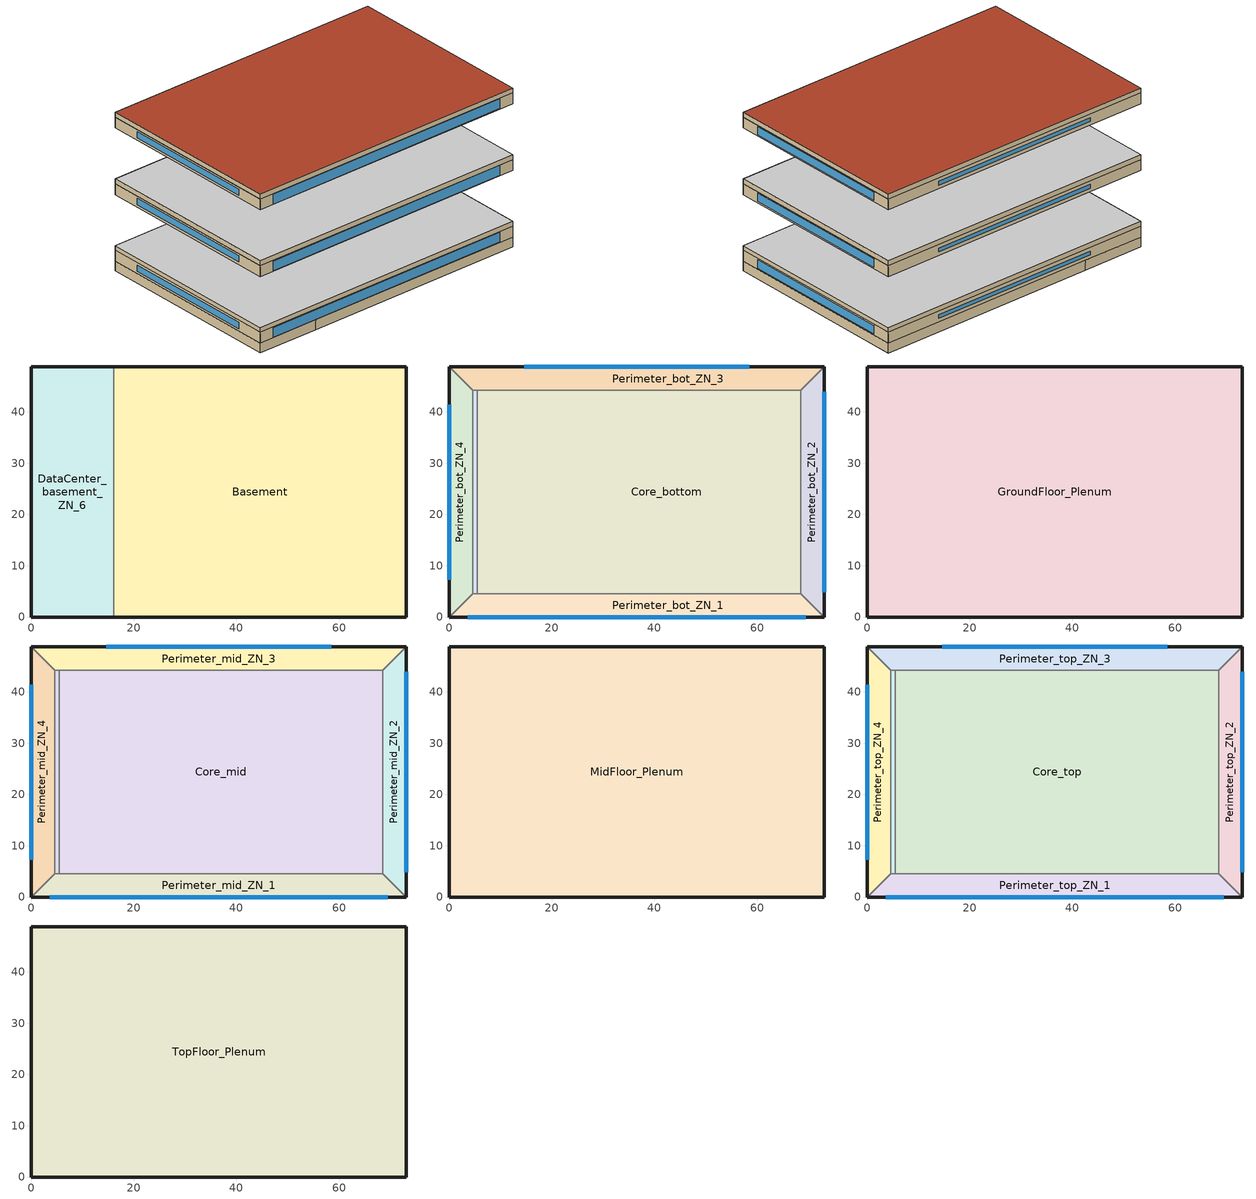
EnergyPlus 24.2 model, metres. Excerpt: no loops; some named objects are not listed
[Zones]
Basement
 floor adiabatic (ext_slab_8in_with_carpet): 73.11,48.74 73.11,0 16.08,0 16.08,48.74 z-2.44
 wall ground (Basement_Wall_East_Cfactor): 73.11,0 73.11,48.74 z-2.44:0
 wall ground (Basement_Wall_South_Cfactor): 16.08,0 73.11,0 z-2.44:0
 wall ground (Basement_Wall_North_Cfactor): 73.11,48.74 16.08,48.74 z-2.44:0
 wall to DataCenter_basement_ZN_6 (int_wall): 16.08,48.74 16.08,0 z-2.44:0
DataCenter_basement_ZN_6
 floor adiabatic (ext_slab_8in_with_carpet): 16.08,48.74 16.08,0 0,0 0,48.74 z-2.44
 wall ground (DataCenter_basement_ZN_6_Wall_North_Cfactor): 16.08,48.74 0,48.74 z-2.44:0
 wall ground (DataCenter_basement_ZN_6_Wall_South_Cfactor): 0,0 16.08,0 z-2.44:0
 wall ground (DataCenter_basement_ZN_6_Wall_West_Cfactor): 0,48.74 0,0 z-2.44:0
Core_bottom
 floor to DataCenter_basement_ZN_6 (int_slab_floor): 16.08,44.16 16.08,4.57 5.49,4.57 5.49,44.16 z0
 floor to Basement (int_slab_floor): 68.53,44.16 68.53,4.57 16.08,4.57 16.08,44.16 z0
 wall to Perimeter_bot_ZN_1 (int_wall): 5.49,4.57 68.53,4.57 z0:2.74
 wall to DataCenter_bot_ZN_6 (int_wall): 5.49,44.16 5.49,4.57 z0:2.74
 wall to Perimeter_bot_ZN_3 (int_wall): 68.53,44.16 5.49,44.16 z0:2.74
 wall to Perimeter_bot_ZN_2 (int_wall): 68.53,4.57 68.53,44.16 z0:2.74
 ceiling to GroundFloor_Plenum (DropCeiling): 5.49,44.16 5.49,4.57 68.53,4.57 68.53,44.16 z2.74
Perimeter_bot_ZN_3
 floor to Basement (int_slab_floor): 73.11,48.74 68.53,44.16 16.08,44.16 16.08,48.74 z0
 floor to DataCenter_basement_ZN_6 (int_slab_floor): 16.08,48.74 16.08,44.16 4.57,44.16 0,48.74 z0
 wall outside (nonres_ext_wall_grd): 73.11,48.74 0,48.74 z0:2.74
 wall to Perimeter_bot_ZN_4 (int_wall): 0,48.74 4.57,44.16 z0:2.74
 wall to Perimeter_bot_ZN_2 (int_wall): 68.53,44.16 73.11,48.74 z0:2.74
 wall to DataCenter_bot_ZN_6 (int_wall): 4.57,44.16 5.49,44.16 z0:2.74
 window (Test Construction): 58.49,48.74 14.62,48.74 z0.91:1.83
 ceiling to GroundFloor_Plenum (DropCeiling): 0,48.74 4.57,44.16 68.53,44.16 73.11,48.74 z2.74
Perimeter_bot_ZN_2
 floor to Basement (int_slab_floor): 73.11,48.74 73.11,0 68.53,4.57 68.53,44.16 z0
 wall outside (nonres_ext_wall_grd): 73.11,0 73.11,48.74 z0:2.74
 wall to Perimeter_bot_ZN_1 (int_wall): 68.53,4.57 73.11,0 z0:2.74
 window (Test Construction): 73.11,4.87 73.11,43.86 z0.34:2.4
 ceiling to GroundFloor_Plenum (DropCeiling): 68.53,44.16 68.53,4.57 73.11,0 73.11,48.74 z2.74
Perimeter_bot_ZN_1
 floor to DataCenter_basement_ZN_6 (int_slab_floor): 16.08,4.57 16.08,0 0,0 4.57,4.57 z0
 floor to Basement (int_slab_floor): 68.53,4.57 73.11,0 16.08,0 16.08,4.57 z0
 wall outside (nonres_ext_wall_grd): 0,0 73.11,0 z0:2.74
 wall to DataCenter_bot_ZN_6 (int_wall): 5.49,4.57 4.57,4.57 z0:2.74
 wall to Perimeter_bot_ZN_4 (int_wall): 4.57,4.57 0,0 z0:2.74
 window (Test Construction): 3.66,0 69.45,0 z0.15:2.59
 ceiling to GroundFloor_Plenum (DropCeiling): 4.57,4.57 0,0 73.11,0 68.53,4.57 z2.74
Perimeter_bot_ZN_4
 floor to DataCenter_basement_ZN_6 (int_slab_floor): 4.57,44.16 4.57,4.57 0,0 0,48.74 z0
 wall outside (nonres_ext_wall_grd): 0,48.74 0,0 z0:2.74
 wall to DataCenter_bot_ZN_6 (int_wall): 4.57,4.57 4.57,44.16 z0:2.74
 window (Test Construction): 0,41.43 0,7.31 z0.59:2.16
 ceiling to GroundFloor_Plenum (DropCeiling): 0,48.74 0,0 4.57,4.57 4.57,44.16 z2.74
DataCenter_bot_ZN_6
 floor to DataCenter_basement_ZN_6 (int_slab_floor): 5.49,44.16 5.49,4.57 4.57,4.57 4.57,44.16 z0
 ceiling to GroundFloor_Plenum (DropCeiling): 4.57,44.16 4.57,4.57 5.49,4.57 5.49,44.16 z2.74
GroundFloor_Plenum
 wall outside (nonres_ext_wall_grd): 73.11,48.74 0,48.74 0,0 73.11,0 73.11,48.74 z2.74:3.96
 ceiling adiabatic (int_slab_ceiling): 0,48.74 0,0 73.11,0 73.11,48.74 z3.96
Core_mid
 floor adiabatic (int_slab_floor): 68.53,44.16 68.53,4.57 5.49,4.57 5.49,44.16 z16.77
 wall to Perimeter_mid_ZN_1 (int_wall): 5.49,4.57 68.53,4.57 z16.77:19.51
 wall to DataCenter_mid_ZN_6 (int_wall): 5.49,44.16 5.49,4.57 z16.77:19.51
 wall to Perimeter_mid_ZN_3 (int_wall): 68.53,44.16 5.49,44.16 z16.77:19.51
 wall to Perimeter_mid_ZN_2 (int_wall): 68.53,4.57 68.53,44.16 z16.77:19.51
 ceiling to MidFloor_Plenum (DropCeiling): 5.49,44.16 5.49,4.57 68.53,4.57 68.53,44.16 z19.51
Perimeter_mid_ZN_3
 floor adiabatic (int_slab_floor): 73.11,48.74 68.53,44.16 4.57,44.16 0,48.74 z16.77
 wall outside (nonres_ext_wall_mid): 73.11,48.74 0,48.74 z16.77:19.51
 wall to Perimeter_mid_ZN_4 (int_wall): 0,48.74 4.57,44.16 z16.77:19.51
 wall to Perimeter_mid_ZN_2 (int_wall): 68.53,44.16 73.11,48.74 z16.77:19.51
 wall to DataCenter_mid_ZN_6 (int_wall): 4.57,44.16 5.49,44.16 z16.77:19.51
 window (Test Construction): 58.49,48.74 14.62,48.74 z17.68:18.6
 ceiling to MidFloor_Plenum (DropCeiling): 0,48.74 4.57,44.16 68.53,44.16 73.11,48.74 z19.51
Perimeter_mid_ZN_2
 floor adiabatic (int_slab_floor): 73.11,48.74 73.11,0 68.53,4.57 68.53,44.16 z16.77
 wall outside (nonres_ext_wall_mid): 73.11,0 73.11,48.74 z16.77:19.51
 wall to Perimeter_mid_ZN_1 (int_wall): 68.53,4.57 73.11,0 z16.77:19.51
 window (Test Construction): 73.11,4.87 73.11,43.86 z17.11:19.17
 ceiling to MidFloor_Plenum (DropCeiling): 68.53,44.16 68.53,4.57 73.11,0 73.11,48.74 z19.51
Perimeter_mid_ZN_1
 floor adiabatic (int_slab_floor): 68.53,4.57 73.11,0 0,0 4.57,4.57 z16.77
 wall outside (nonres_ext_wall_mid): 0,0 73.11,0 z16.77:19.51
 wall to DataCenter_mid_ZN_6 (int_wall): 5.49,4.57 4.57,4.57 z16.77:19.51
 wall to Perimeter_mid_ZN_4 (int_wall): 4.57,4.57 0,0 z16.77:19.51
 window (Test Construction): 3.66,0 69.45,0 z16.92:19.36
 ceiling to MidFloor_Plenum (DropCeiling): 4.57,4.57 0,0 73.11,0 68.53,4.57 z19.51
Perimeter_mid_ZN_4
 floor adiabatic (int_slab_floor): 4.57,44.16 4.57,4.57 0,0 0,48.74 z16.77
 wall outside (nonres_ext_wall_mid): 0,48.74 0,0 z16.77:19.51
 wall to DataCenter_mid_ZN_6 (int_wall): 4.57,4.57 4.57,44.16 z16.77:19.51
 window (Test Construction): 0,41.43 0,7.31 z17.36:18.92
 ceiling to MidFloor_Plenum (DropCeiling): 0,48.74 0,0 4.57,4.57 4.57,44.16 z19.51
DataCenter_mid_ZN_6
 floor adiabatic (int_slab_floor): 5.49,44.16 5.49,4.57 4.57,4.57 4.57,44.16 z16.77
 ceiling to MidFloor_Plenum (DropCeiling): 4.57,44.16 4.57,4.57 5.49,4.57 5.49,44.16 z19.51
MidFloor_Plenum
 wall outside (nonres_ext_wall_mid): 73.11,48.74 0,48.74 0,0 73.11,0 73.11,48.74 z19.51:20.73
 ceiling adiabatic (int_slab_ceiling): 0,48.74 0,0 73.11,0 73.11,48.74 z20.73
Core_top
 floor adiabatic (int_slab_floor): 68.53,44.16 68.53,4.57 5.49,4.57 5.49,44.16 z33.54
 wall to Perimeter_bot_ZN_1 (int_wall): 5.49,4.57 68.53,4.57 z33.54:36.28
 wall to Perimeter_top_ZN_4 (int_wall): 5.49,44.16 5.49,4.57 z33.54:36.28
 wall to Perimeter_top_ZN_3 (int_wall): 68.53,44.16 5.49,44.16 z33.54:36.28
 wall to Perimeter_top_ZN_2 (int_wall): 68.53,4.57 68.53,44.16 z33.54:36.28
 ceiling to TopFloor_Plenum (DropCeiling): 5.49,44.16 5.49,4.57 68.53,4.57 68.53,44.16 z36.28
Perimeter_top_ZN_3
 floor adiabatic (int_slab_floor): 73.11,48.74 68.53,44.16 4.57,44.16 0,48.74 z33.54
 wall outside (nonres_ext_wall_top): 73.11,48.74 0,48.74 z33.54:36.28
 wall to Perimeter_top_ZN_4 (int_wall): 0,48.74 4.57,44.16 z33.54:36.28
 wall to Perimeter_top_ZN_2 (int_wall): 68.53,44.16 73.11,48.74 z33.54:36.28
 wall to DataCenter_top_ZN_6 (int_wall): 4.57,44.16 5.49,44.16 z33.54:36.28
 window (Test Construction): 58.49,48.74 14.62,48.74 z34.45:35.37
 ceiling to TopFloor_Plenum (DropCeiling): 0,48.74 4.57,44.16 68.53,44.16 73.11,48.74 z36.28
Perimeter_top_ZN_2
 floor adiabatic (int_slab_floor): 73.11,48.74 73.11,0 68.53,4.57 68.53,44.16 z33.54
 wall outside (nonres_ext_wall_top): 73.11,0 73.11,48.74 z33.54:36.28
 wall to Perimeter_top_ZN_1 (int_wall): 68.53,4.57 73.11,0 z33.54:36.28
 window (Test Construction): 73.11,4.87 73.11,43.86 z33.88:35.94
 ceiling to TopFloor_Plenum (DropCeiling): 68.53,44.16 68.53,4.57 73.11,0 73.11,48.74 z36.28
Perimeter_top_ZN_1
 floor adiabatic (int_slab_floor): 68.53,4.57 73.11,0 0,0 4.57,4.57 z33.54
 wall outside (nonres_ext_wall_top): 0,0 73.11,0 z33.54:36.28
 wall to DataCenter_top_ZN_6 (int_wall): 5.49,4.57 4.57,4.57 z33.54:36.28
 wall to Perimeter_top_ZN_4 (int_wall): 4.57,4.57 0,0 z33.54:36.28
 window (Test Construction): 3.66,0 69.45,0 z33.69:36.13
 ceiling to TopFloor_Plenum (DropCeiling): 4.57,4.57 0,0 73.11,0 68.53,4.57 z36.28
Perimeter_top_ZN_4
 floor adiabatic (int_slab_floor): 4.57,44.16 4.57,4.57 0,0 0,48.74 z33.54
 wall outside (nonres_ext_wall_top): 0,48.74 0,0 z33.54:36.28
 wall to DataCenter_top_ZN_6 (int_wall): 4.57,4.57 4.57,44.16 z33.54:36.28
 window (Test Construction): 0,41.43 0,7.31 z34.12:35.69
 ceiling to TopFloor_Plenum (DropCeiling): 0,48.74 0,0 4.57,4.57 4.57,44.16 z36.28
DataCenter_top_ZN_6
 floor adiabatic (int_slab_floor): 5.49,44.16 5.49,4.57 4.57,4.57 4.57,44.16 z33.54
 ceiling to TopFloor_Plenum (DropCeiling): 4.57,44.16 4.57,4.57 5.49,4.57 5.49,44.16 z36.28
TopFloor_Plenum
 wall outside (nonres_ext_wall_top): 0,0 73.11,0 73.11,48.74 0,48.74 0,0 z36.28:37.5
 roof outside (nonres_roof): 0,48.74 0,0 73.11,0 73.11,48.74 z37.5
[Building]
OfficeLarge: North Axis=0; Terrain=City; Loads Convergence Tolerance Value=0.04; Temperature Convergence Tolerance Value=0.2; Solar Distribution=FullInteriorAndExterior; Maximum Number of Warmup Days=25; Minimum Number of Warmup Days=6
[Site:Location]
New.York-John.F.Kennedy.Intl.AP_NY_USA WMO=744860: Latitude=40.66; Longitude=-73.8; Time Zone=-5; Elevation=7
[SizingPeriod:DesignDay] Day of Month=21; DryBulb Temperature Range Modifier Type=DefaultMultipliers; Humidity Condition Type=Wetbulb; Barometric Pressure=101241; Rain Indicator=No; Snow Indicator=No; Daylight Saving Time Indicator=No
Name | Month | Day Type | Maximum DryBulb Temperature | Daily DryBulb Temperature Range | Wetbulb or DewPoint at Maximum DryBulb | Wind Speed | Wind Direction | Solar Model Indicator | Sky Clearness | ASHRAE Clear Sky Optical Depth for Beam Irradiance taub | ASHRAE Clear Sky Optical Depth for Diffuse Irradiance taud
New.York-John.F.Kennedy.Intl.AP_NY_USA Ann Htg 99.6% Condns DB | 1 | WinterDesignDay | -10.7 | 0 | -10.7 | 7.5 | 320 | ASHRAEClearSky | 0
New.York-John.F.Kennedy.Intl.AP_NY_USA Ann Clg .4% Condns DB=>MWB | 7 | SummerDesignDay | 32.1 | 7.4 | 23.1 | 5.6 | 230 | ASHRAETau |  | 0.541 | 1.8
[Site:GroundTemperature:FCfactorMethod]
January Ground Temperature=14; February Ground Temperature=7.3; March Ground Temperature=3.3; April Ground Temperature=1.2; May Ground Temperature=-0.2; June Ground Temperature=5.6; July Ground Temperature=10.9; August Ground Temperature=16.1; September Ground Temperature=21.7; October Ground Temperature=25; November Ground Temperature=24.8; December Ground Temperature=19.9
[Site:WaterMainsTemperature]
Calculation Method=Correlation; Annual Average Outdoor Air Temperature=12.4667; Maximum Difference In Monthly Average Outdoor Air Temperatures=25.2
[Material]
Name | Roughness | Thickness | Conductivity | Density | Specific Heat | Thermal Absorptance | Solar Absorptance | Visible Absorptance
Std Wood 6inch | MediumSmooth | 0.15 | 0.12 | 540 | 1210 | 0.9 | 0.7 | 0.7
AC02 Acoustic Ceiling | MediumSmooth | 0.0127 | 0.057 | 288 | 1339 | 0.9 | 0.7 | 0.2
F08 Metal surface | Smooth | 0.0008 | 45.28 | 7824 | 500
F13 Built-up roofing | Rough | 0.0095 | 0.16 | 1120 | 1460 | 0.9 | 0.7
G01 13mm gypsum board | Smooth | 0.0127 | 0.16 | 800 | 1090 | 0.9 | 0.7 | 0.5
200mm Normalweight concrete wall; 200mm Normalweight concrete floor | MediumRough | 0.2032 | 2.31 | 2322 | 832
100mm Normalweight concrete floor | MediumRough | 0.1016 | 2.31 | 2322 | 832
[Material:NoMass] Thermal Absorptance=0.9; Solar Absorptance=0.7
Name | Roughness | Thermal Resistance | Visible Absorptance
CP02 CARPET PAD | VeryRough | 0.21648 | 0.8
Nonres_Roof_Insulation | MediumSmooth | 5.30668 | 0.7
Nonres_Exterior_Wall_Insulation_grd | MediumSmooth | 0.896692 | 0.7
Nonres_Exterior_Wall_Insulation_mid | MediumSmooth | 0.933534 | 0.7
Nonres_Exterior_Wall_Insulation_top | MediumSmooth | 0.805799 | 0.7
[WINDOWMATERIAL:SIMPLEGLAZINGSYSTEM]
Test Construction_Mat: UFactor=0.54; Solar Heat Gain Coefficient=0.34; Visible Transmittance=0.7
[Construction]
InteriorFurnishings: Std Wood 6inch
DropCeiling: AC02 Acoustic Ceiling
int_wall: G01 13mm gypsum board, G01 13mm gypsum board
ext_slab_8in_with_carpet: 200mm Normalweight concrete floor, CP02 CARPET PAD
int_slab_floor: 100mm Normalweight concrete floor, CP02 CARPET PAD
int_slab_ceiling: CP02 CARPET PAD, 100mm Normalweight concrete floor
nonres_roof: F13 Built-up roofing, Nonres_Roof_Insulation, F08 Metal surface
nonres_ext_wall_grd: 200mm Normalweight concrete wall, Nonres_Exterior_Wall_Insulation_grd, G01 13mm gypsum board
nonres_ext_wall_mid: 200mm Normalweight concrete wall, Nonres_Exterior_Wall_Insulation_mid, G01 13mm gypsum board
nonres_ext_wall_top: 200mm Normalweight concrete wall, Nonres_Exterior_Wall_Insulation_top, G01 13mm gypsum board
[CONSTRUCTION]
Test Construction: Test Construction_Mat
[Construction:CfactorUndergroundWall] CFactor=0.675682; Height=2.439
Basement_Wall_East_Cfactor; Basement_Wall_South_Cfactor; Basement_Wall_North_Cfactor; DataCenter_basement_ZN_6_Wall_North_Cfactor; DataCenter_basement_ZN_6_Wall_South_Cfactor; DataCenter_basement_ZN_6_Wall_West_Cfactor
[Zone]
Name | Type | Multiplier | Ceiling Height | Volume | Floor Area | Part of Total Floor Area
Basement; Core_bottom; Core_top; Perimeter_bot_ZN_3; Perimeter_bot_ZN_2; Perimeter_bot_ZN_1; Perimeter_bot_ZN_4; Perimeter_top_ZN_3; Perimeter_top_ZN_2; Perimeter_top_ZN_1; Perimeter_top_ZN_4 | 1 | 1 | autocalculate | autocalculate | autocalculate | YES
Core_mid; Perimeter_mid_ZN_3; Perimeter_mid_ZN_2; Perimeter_mid_ZN_1; Perimeter_mid_ZN_4 | 1 | 10 | autocalculate | autocalculate | autocalculate | YES
GroundFloor_Plenum; TopFloor_Plenum |  | 1 | autocalculate | autocalculate | autocalculate | No
MidFloor_Plenum |  | 10 | autocalculate | autocalculate | autocalculate | No
DataCenter_bot_ZN_6; DataCenter_top_ZN_6; DataCenter_basement_ZN_6 |  | 1
DataCenter_mid_ZN_6 |  | 10
[InternalMass] Construction=InteriorFurnishings
Name | Zone or ZoneList | Surface Area
Basement_InternalMass_1 | Basement | 7126.212
Core_bottom_InternalMass_1 | Core_bottom | 5064.65
Core_mid_InternalMass_1 | Core_mid | 5064.65
Core_top_InternalMass_1 | Core_top | 5064.65
Perimeter_bot_ZN_3_InternalMass_1 | Perimeter_bot_ZN_3 | 626.8258
Perimeter_bot_ZN_2_InternalMass_1 | Perimeter_bot_ZN_2 | 403.9504
Perimeter_bot_ZN_1_InternalMass_1 | Perimeter_bot_ZN_1 | 626.8354
Perimeter_bot_ZN_4_InternalMass_1 | Perimeter_bot_ZN_4 | 403.9478
Perimeter_mid_ZN_3_InternalMass_1 | Perimeter_mid_ZN_3 | 626.8258
Perimeter_mid_ZN_2_InternalMass_1 | Perimeter_mid_ZN_2 | 403.9504
Perimeter_mid_ZN_1_InternalMass_1 | Perimeter_mid_ZN_1 | 626.8354
Perimeter_mid_ZN_4_InternalMass_1 | Perimeter_mid_ZN_4 | 403.9478
Perimeter_top_ZN_3_InternalMass_1 | Perimeter_top_ZN_3 | 626.8258
Perimeter_top_ZN_2_InternalMass_1 | Perimeter_top_ZN_2 | 403.9504
Perimeter_top_ZN_1_InternalMass_1 | Perimeter_top_ZN_1 | 626.8354
Perimeter_top_ZN_4_InternalMass_1 | Perimeter_top_ZN_4 | 403.9478
[People] Number of People Calculation Method=Area/Person; Floor Area per Person=18.5788; Fraction Radiant=0.3; Sensible Heat Fraction=AUTOCALCULATE; Activity Level Schedule=ACTIVITY_SCH; Enable ASHRAE 55 Comfort Warnings=No; Mean Radiant Temperature Calculation Type=EnclosureAveraged; Work Efficiency Schedule=WORK_EFF_SCH; Clothing Insulation Calculation Method=ClothingInsulationSchedule; Clothing Insulation Schedule=CLOTHING_SCH; Air Velocity Schedule=AIR_VELO_SCH; Thermal Comfort Model 1 Type=FANGER
Name | Zone or ZoneList or Space or SpaceList | Number of People Schedule
DataCenter_bot_ZN_6 | DataCenter_bot_ZN_6 | BLDG_OCC_SCH_wo_SB
DataCenter_mid_ZN_6 | DataCenter_mid_ZN_6 | BLDG_OCC_SCH_wo_SB
DataCenter_top_ZN_6 | DataCenter_top_ZN_6 | BLDG_OCC_SCH_wo_SB
DataCenter_basement_ZN_6 | DataCenter_basement_ZN_6 | BLDG_OCC_SCH_wo_SB
Basement | Basement | BLDG_OCC_SCH_wo_SB
Core_bottom | Core_bottom | BLDG_OCC_SCH_wo_SB
Core_mid | Core_mid | BLDG_OCC_SCH_wo_SB
Core_top | Core_top | BLDG_OCC_SCH_wo_SB
Perimeter_bot_ZN_3 | Perimeter_bot_ZN_3 | BLDG_OCC_SCH_wo_SB
Perimeter_bot_ZN_2 | Perimeter_bot_ZN_2 | BLDG_OCC_SCH_wo_SB
Perimeter_bot_ZN_1 | Perimeter_bot_ZN_1 | BLDG_OCC_SCH_wo_SB
Perimeter_bot_ZN_4 | Perimeter_bot_ZN_4 | BLDG_OCC_SCH_wo_SB
Perimeter_mid_ZN_3 | Perimeter_mid_ZN_3 | BLDG_OCC_SCH_wo_SB
Perimeter_mid_ZN_2 | Perimeter_mid_ZN_2 | BLDG_OCC_SCH_w_SB
Perimeter_mid_ZN_1 | Perimeter_mid_ZN_1 | BLDG_OCC_SCH_wo_SB
Perimeter_mid_ZN_4 | Perimeter_mid_ZN_4 | BLDG_OCC_SCH_wo_SB
Perimeter_top_ZN_3 | Perimeter_top_ZN_3 | BLDG_OCC_SCH_wo_SB
Perimeter_top_ZN_2 | Perimeter_top_ZN_2 | BLDG_OCC_SCH_wo_SB
Perimeter_top_ZN_1 | Perimeter_top_ZN_1 | BLDG_OCC_SCH_wo_SB
Perimeter_top_ZN_4 | Perimeter_top_ZN_4 | BLDG_OCC_SCH_wo_SB
[Lights] Design Level Calculation Method=Watts/Area; Return Air Fraction=0; Fraction Radiant=0.7; Fraction Visible=0.2; Fraction Replaceable=1; EndUse Subcategory=LightsWired; Return Air Fraction Calculated from Plenum Temperature=No
Name | Zone or ZoneList or Space or SpaceList | Schedule | Watts per Floor Area
Basement_Lights | Basement | ltg_sch_office | 5.777559
Core_bottom_Lights | Core_bottom | ltg_sch_office | 5.777559
Core_mid_Lights | Core_mid | ltg_sch_office | 5.777559
Core_top_Lights | Core_top | ltg_sch_office | 5.777559
Perimeter_bot_ZN_3_Lights | Perimeter_bot_ZN_3 | ltg_sch_office | 5.777559
Perimeter_bot_ZN_2_Lights | Perimeter_bot_ZN_2 | ltg_sch_office | 5.777559
Perimeter_bot_ZN_1_Lights | Perimeter_bot_ZN_1 | ltg_sch_office | 5.777559
Perimeter_bot_ZN_4_Lights | Perimeter_bot_ZN_4 | ltg_sch_office | 5.777559
Perimeter_mid_ZN_3_Lights | Perimeter_mid_ZN_3 | ltg_sch_office | 5.777559
Perimeter_mid_ZN_2_Lights | Perimeter_mid_ZN_2 | ltg_sch_office | 5.777559
Perimeter_mid_ZN_1_Lights | Perimeter_mid_ZN_1 | ltg_sch_office | 5.777559
Perimeter_mid_ZN_4_Lights | Perimeter_mid_ZN_4 | ltg_sch_office | 5.777559
Perimeter_top_ZN_3_Lights | Perimeter_top_ZN_3 | ltg_sch_office | 5.777559
Perimeter_top_ZN_2_Lights | Perimeter_top_ZN_2 | ltg_sch_office | 5.777559
Perimeter_top_ZN_1_Lights | Perimeter_top_ZN_1 | ltg_sch_office | 5.777559
Perimeter_top_ZN_4_Lights | Perimeter_top_ZN_4 | ltg_sch_office | 5.777559
DataCenter_Basement_Lights | DataCenter_basement_ZN_6 | ltg_sch_office | 5.777559
DataCenter_bot_Lights | DataCenter_bot_ZN_6 | ltg_sch_datacenter | 7.173603
DataCenter_mid_Lights | DataCenter_mid_ZN_6 | ltg_sch_datacenter | 7.173603
DataCenter_top_Lights | DataCenter_top_ZN_6 | ltg_sch_datacenter | 7.173603
[ElectricEquipment] Fraction Latent=0; Fraction Lost=0
Name | Zone or ZoneList or Space or SpaceList | Schedule | Design Level Calculation Method | Design Level | Fraction Radiant | EndUse Subcategory | Watts per Floor Area
Basement_MiscPlug_Equip | Basement | Always_on | EquipmentLevel | 13457.5 | 0.5 | MiscPlug
Core_bottom_MiscPlug_Equip | Core_bottom | BLDG_EQUIP_SCH | EquipmentLevel | 20142.9 | 0.5 | MiscPlug
Core_mid_MiscPlug_Equip | Core_mid | BLDG_EQUIP_SCH | EquipmentLevel | 20142.8 | 0.5 | MiscPlug
Core_top_MiscPlug_Equip | Core_top | BLDG_EQUIP_SCH | EquipmentLevel | 20142.8 | 0.5 | MiscPlug
Perimeter_bot_ZN_3_MiscPlug_Equip | Perimeter_bot_ZN_3 | BLDG_EQUIP_SCH | EquipmentLevel | 2529.24 | 0.5 | MiscPlug
Perimeter_bot_ZN_2_MiscPlug_Equip | Perimeter_bot_ZN_2 | BLDG_EQUIP_SCH | EquipmentLevel | 1629.94 | 0.5 | MiscPlug
Perimeter_bot_ZN_1_MiscPlug_Equip | Perimeter_bot_ZN_1 | BLDG_EQUIP_SCH | EquipmentLevel | 2529.28 | 0.5 | MiscPlug
Perimeter_bot_ZN_4_MiscPlug_Equip | Perimeter_bot_ZN_4 | BLDG_EQUIP_SCH | EquipmentLevel | 1629.93 | 0.5 | MiscPlug
Perimeter_mid_ZN_3_MiscPlug_Equip | Perimeter_mid_ZN_3 | BLDG_EQUIP_SCH | EquipmentLevel | 2529.24 | 0.5 | MiscPlug
Perimeter_mid_ZN_2_MiscPlug_Equip | Perimeter_mid_ZN_2 | BLDG_EQUIP_SCH | EquipmentLevel | 1629.94 | 0.5 | MiscPlug
Perimeter_mid_ZN_1_MiscPlug_Equip | Perimeter_mid_ZN_1 | BLDG_EQUIP_SCH | EquipmentLevel | 2529.28 | 0.5 | MiscPlug
Perimeter_mid_ZN_4_MiscPlug_Equip | Perimeter_mid_ZN_4 | BLDG_EQUIP_SCH | EquipmentLevel | 1629.93 | 0.5 | MiscPlug
Perimeter_top_ZN_3_MiscPlug_Equip | Perimeter_top_ZN_3 | BLDG_EQUIP_SCH | EquipmentLevel | 2529.24 | 0.5 | MiscPlug
Perimeter_top_ZN_2_MiscPlug_Equip | Perimeter_top_ZN_2 | BLDG_EQUIP_SCH | EquipmentLevel | 1629.94 | 0.5 | MiscPlug
Perimeter_top_ZN_1_MiscPlug_Equip | Perimeter_top_ZN_1 | BLDG_EQUIP_SCH | EquipmentLevel | 2529.28 | 0.5 | MiscPlug
Perimeter_top_ZN_4_MiscPlug_Equip | Perimeter_top_ZN_4 | BLDG_EQUIP_SCH | EquipmentLevel | 1629.93 | 0.5 | MiscPlug
DataCenter_Basement_MiscPlug_Equip | DataCenter_basement_ZN_6 | DataCenter_EQUIP_SCH | Watts/Area | 0 | 0.1 | DataCenterPlugLoads | 484.423
DataCenter_bot_MiscPlug_Equip | DataCenter_bot_ZN_6 | DataCenter_EQUIP_SCH | Watts/Area | 0 | 0.1 | DataCenterPlugLoads | 215.299
DataCenter_mid_MiscPlug_Equip | DataCenter_mid_ZN_6 | DataCenter_EQUIP_SCH | Watts/Area | 0 | 0.1 | DataCenterPlugLoads | 215.299
DataCenter_top_MiscPlug_Equip | DataCenter_top_ZN_6 | DataCenter_EQUIP_SCH | Watts/Area | 0 | 0.1 | DataCenterPlugLoads | 215.299
[Daylighting:Controls] Daylighting Method=SplitFlux; Availability Schedule=DaylightAvailSch; Lighting Control Type=Continuousoff; Minimum Input Power Fraction for Continuous or ContinuousOff Dimming Control=0.2; Minimum Light Output Fraction for Continuous or ContinuousOff Dimming Control=0.2; Number of Stepped Control Steps=3; Probability Lighting will be Reset When Needed in Manual Stepped Control=1; Maximum Allowable Discomfort Glare Index=22; Fraction of Lights Controlled by Reference Point 1=0.3857; Illuminance Setpoint at Reference Point 1=377; Fraction of Lights Controlled by Reference Point 2=0.1385; Illuminance Setpoint at Reference Point 2=377
Name | Zone or Space | Glare Calculation Daylighting Reference Point | Glare Calculation Azimuth Angle of View Direction Clockwise from Zone yAxis | Daylighting Reference Point 1 | Daylighting Reference Point 2
Perimeter_bot_ZN_1_DaylCtrl | Perimeter_bot_ZN_1 | Perimeter_bot_ZN_1_DaylRefPt1 | 180 | Perimeter_bot_ZN_1_DaylRefPt1 | Perimeter_bot_ZN_1_DaylRefPt2
Perimeter_bot_ZN_2_DaylCtrl | Perimeter_bot_ZN_2 | Perimeter_bot_ZN_2_DaylRefPt1 | 90 | Perimeter_bot_ZN_2_DaylRefPt1 | Perimeter_bot_ZN_2_DaylRefPt2
Perimeter_bot_ZN_3_DaylCtrl | Perimeter_bot_ZN_3 | Perimeter_bot_ZN_3_DaylRefPt1 | 0 | Perimeter_bot_ZN_3_DaylRefPt1 | Perimeter_bot_ZN_3_DaylRefPt2
Perimeter_bot_ZN_4_DaylCtrl | Perimeter_bot_ZN_4 | Perimeter_bot_ZN_4_DaylRefPt1 | 270 | Perimeter_bot_ZN_4_DaylRefPt1 | Perimeter_bot_ZN_4_DaylRefPt2
Perimeter_mid_ZN_1_DaylCtrl | Perimeter_mid_ZN_1 | Perimeter_mid_ZN_1_DaylRefPt1 | 180 | Perimeter_mid_ZN_1_DaylRefPt1 | Perimeter_mid_ZN_1_DaylRefPt2
Perimeter_mid_ZN_2_DaylCtrl | Perimeter_mid_ZN_2 | Perimeter_mid_ZN_2_DaylRefPt1 | 90 | Perimeter_mid_ZN_2_DaylRefPt1 | Perimeter_mid_ZN_2_DaylRefPt2
Perimeter_mid_ZN_3_DaylCtrl | Perimeter_mid_ZN_3 | Perimeter_mid_ZN_3_DaylRefPt1 | 0 | Perimeter_mid_ZN_3_DaylRefPt1 | Perimeter_mid_ZN_3_DaylRefPt2
Perimeter_mid_ZN_4_DaylCtrl | Perimeter_mid_ZN_4 | Perimeter_mid_ZN_4_DaylRefPt1 | 270 | Perimeter_mid_ZN_4_DaylRefPt1 | Perimeter_mid_ZN_4_DaylRefPt2
Perimeter_top_ZN_1_DaylCtrl | Perimeter_top_ZN_1 | Perimeter_top_ZN_1_DaylRefPt1 | 180 | Perimeter_top_ZN_1_DaylRefPt1 | Perimeter_top_ZN_1_DaylRefPt2
Perimeter_top_ZN_2_DaylCtrl | Perimeter_top_ZN_2 | Perimeter_top_ZN_2_DaylRefPt1 | 90 | Perimeter_top_ZN_2_DaylRefPt1 | Perimeter_top_ZN_2_DaylRefPt2
Perimeter_top_ZN_3_DaylCtrl | Perimeter_top_ZN_3 | Perimeter_top_ZN_3_DaylRefPt1 | 0 | Perimeter_top_ZN_3_DaylRefPt1 | Perimeter_top_ZN_3_DaylRefPt2
Perimeter_top_ZN_4_DaylCtrl | Perimeter_top_ZN_4 | Perimeter_top_ZN_4_DaylRefPt1 | 270 | Perimeter_top_ZN_4_DaylRefPt1 | Perimeter_top_ZN_4_DaylRefPt2
[ZoneInfiltration:DesignFlowRate] Schedule=INFIL_SCH_PNNL; Design Flow Rate Calculation Method=Flow/ExteriorWallArea; Flow Rate per Exterior Surface Area=0.000569572; Constant Term Coefficient=0; Temperature Term Coefficient=0; Velocity Term Coefficient=0.224; Velocity Squared Term Coefficient=0
Name | Zone or ZoneList or Space or SpaceList
Perimeter_bot_ZN_3_Infiltration | Perimeter_bot_ZN_3
Perimeter_bot_ZN_2_Infiltration | Perimeter_bot_ZN_2
Perimeter_bot_ZN_1_Infiltration | Perimeter_bot_ZN_1
Perimeter_bot_ZN_4_Infiltration | Perimeter_bot_ZN_4
Perimeter_mid_ZN_3_Infiltration | Perimeter_mid_ZN_3
Perimeter_mid_ZN_2_Infiltration | Perimeter_mid_ZN_2
Perimeter_mid_ZN_1_Infiltration | Perimeter_mid_ZN_1
Perimeter_mid_ZN_4_Infiltration | Perimeter_mid_ZN_4
Perimeter_top_ZN_3_Infiltration | Perimeter_top_ZN_3
Perimeter_top_ZN_2_Infiltration | Perimeter_top_ZN_2
Perimeter_top_ZN_1_Infiltration | Perimeter_top_ZN_1
Perimeter_top_ZN_4_Infiltration | Perimeter_top_ZN_4
GroundFloor_Plenum_Infiltration | GroundFloor_Plenum
MidFloor_Plenum_Infiltration | MidFloor_Plenum
TopFloor_Plenum_Infiltration | TopFloor_Plenum
[Exterior:Lights] Control Option=AstronomicalClock; EndUse Subcategory=General
Name | Schedule | Design Level
Exterior_Lights_a | Exterior_lighting_schedule_a | 12952.94
Exterior_Lights_b | Exterior_lighting_schedule_b_2016 | 919.74
Exterior_Lights_c | Exterior_lighting_schedule_c_2016 | 17215.91
[Exterior:FuelEquipment] Fuel Use Type=Electricity
Name | Schedule | Design Level | EndUse Subcategory
Elevators | BLDG_ELEVATORS | 140025.3 | ElevatorLift
Elevators_Lights_Fan | ELEV_LIGHT_FAN_SCH_ADD_DF | 631.89 | ElevatorLightsFan
[AirLoopHVAC:ReturnPlenum]
Name | Zone
GroundFloor_Plenum_Return | GroundFloor_Plenum
MidFloor_Plenum_Return | MidFloor_Plenum
TopFloor_Plenum_Return | TopFloor_Plenum
[EnergyManagementSystem:Sensor]
Name | OutputVariable or OutputMeter | OutputVariable or OutputMeter Index Key
Facility_Int_LTG | InteriorLights:Electricity
SensedCurveInput | Performance Curve Input Variable 1 Value | Tower_Fan_Curve
SensedCurveValue | Performance Curve Output Value | Tower_Fan_Curve
OAT | Site Outdoor Air Drybulb Temperature | Environment
[EnergyManagementSystem:Actuator]
Name | Actuated Component Unique | Actuated Component Type | Actuated Component Control Type
Basement_Light_Actuator | Basement_lights | Lights | Electricity Rate
Core_bottom_Light_Actuator | Core_bottom_lights | Lights | Electricity Rate
Core_mid_Light_Actuator | Core_mid_lights | Lights | Electricity Rate
Core_top_Light_Actuator | Core_top_lights | Lights | Electricity Rate
Perimeter_bot_ZN_3_Light_Actuator | Perimeter_bot_ZN_3_lights | Lights | Electricity Rate
Perimeter_bot_ZN_2_Light_Actuator | Perimeter_bot_ZN_2_lights | Lights | Electricity Rate
Perimeter_bot_ZN_1_Light_Actuator | Perimeter_bot_ZN_1_lights | Lights | Electricity Rate
Perimeter_bot_ZN_4_Light_Actuator | Perimeter_bot_ZN_4_lights | Lights | Electricity Rate
Perimeter_mid_ZN_3_Light_Actuator | Perimeter_mid_ZN_3_lights | Lights | Electricity Rate
Perimeter_mid_ZN_2_Light_Actuator | Perimeter_mid_ZN_2_lights | Lights | Electricity Rate
Perimeter_mid_ZN_1_Light_Actuator | Perimeter_mid_ZN_1_lights | Lights | Electricity Rate
Perimeter_mid_ZN_4_Light_Actuator | Perimeter_mid_ZN_4_lights | Lights | Electricity Rate
Perimeter_top_ZN_3_Light_Actuator | Perimeter_top_ZN_3_lights | Lights | Electricity Rate
Perimeter_top_ZN_2_Light_Actuator | Perimeter_top_ZN_2_lights | Lights | Electricity Rate
Perimeter_top_ZN_1_Light_Actuator | Perimeter_top_ZN_1_lights | Lights | Electricity Rate
Perimeter_top_ZN_4_Light_Actuator | Perimeter_top_ZN_4_lights | Lights | Electricity Rate
TowerCurveOutput | Tower_Fan_Curve | Curve | Curve Result
vav_bot_MAX_OA_FRAC | VAV_BOT WITH REHEAT Max OA Fraction | Schedule:Constant | Schedule Value
vav_mid_MAX_OA_FRAC | VAV_MID WITH REHEAT Max OA Fraction | Schedule:Constant | Schedule Value
vav_top_MAX_OA_FRAC | VAV_TOP WITH REHEAT Max OA Fraction | Schedule:Constant | Schedule Value
CLGSETP_SCH_Actuator | CLGSETP_SCH_Yes_Optimum | Schedule:Compact | Schedule Value
CLGSETP_SCH_w_SB_Actuator | CLGSETP_SCH_Yes_Optimum_w_SB | Schedule:Compact | Schedule Value
HTGSETP_SCH_Actuator | HTGSETP_SCH_Yes_Optimum | Schedule:Compact | Schedule Value
HTGSETP_SCH_w_SB_Actuator | HTGSETP_SCH_Yes_Optimum_w_SB | Schedule:Compact | Schedule Value
BoilerCurve | HeatSys1 BOILER EFFICIENCY CURVE | Curve | Curve Result
[EnergyManagementSystem:ProgramCallingManager]
Transformer_Load_Prog_Manager: AfterPredictorAfterHVACManagers; Transformer_Load_Prog
SET_Basement_Light_EMS_Program_Prog_Manager: AfterPredictorAfterHVACManagers; SET_Basement_Light_EMS_Program
SET_Core_bottom_Light_EMS_Program_Prog_Manager: AfterPredictorAfterHVACManagers; SET_Core_bottom_Light_EMS_Program
SET_Core_mid_Light_EMS_Program_Prog_Manager: AfterPredictorAfterHVACManagers; SET_Core_mid_Light_EMS_Program
SET_Core_top_Light_EMS_Program_Prog_Manager: AfterPredictorAfterHVACManagers; SET_Core_top_Light_EMS_Program
SET_Perimeter_bot_ZN_3_Light_EMS_Program_Prog_Manager: AfterPredictorAfterHVACManagers; SET_Perimeter_bot_ZN_3_Light_EMS_Program
SET_Perimeter_bot_ZN_2_Light_EMS_Program_Prog_Manager: AfterPredictorAfterHVACManagers; SET_Perimeter_bot_ZN_2_Light_EMS_Program
SET_Perimeter_bot_ZN_1_Light_EMS_Program_Prog_Manager: AfterPredictorAfterHVACManagers; SET_Perimeter_bot_ZN_1_Light_EMS_Program
SET_Perimeter_bot_ZN_4_Light_EMS_Program_Prog_Manager: AfterPredictorAfterHVACManagers; SET_Perimeter_bot_ZN_4_Light_EMS_Program
SET_Perimeter_mid_ZN_3_Light_EMS_Program_Prog_Manager: AfterPredictorAfterHVACManagers; SET_Perimeter_mid_ZN_3_Light_EMS_Program
SET_Perimeter_mid_ZN_2_Light_EMS_Program_Prog_Manager: AfterPredictorAfterHVACManagers; SET_Perimeter_mid_ZN_2_Light_EMS_Program
SET_Perimeter_mid_ZN_1_Light_EMS_Program_Prog_Manager: AfterPredictorAfterHVACManagers; SET_Perimeter_mid_ZN_1_Light_EMS_Program
SET_Perimeter_mid_ZN_4_Light_EMS_Program_Prog_Manager: AfterPredictorAfterHVACManagers; SET_Perimeter_mid_ZN_4_Light_EMS_Program
SET_Perimeter_top_ZN_3_Light_EMS_Program_Prog_Manager: AfterPredictorAfterHVACManagers; SET_Perimeter_top_ZN_3_Light_EMS_Program
SET_Perimeter_top_ZN_2_Light_EMS_Program_Prog_Manager: AfterPredictorAfterHVACManagers; SET_Perimeter_top_ZN_2_Light_EMS_Program
SET_Perimeter_top_ZN_1_Light_EMS_Program_Prog_Manager: AfterPredictorAfterHVACManagers; SET_Perimeter_top_ZN_1_Light_EMS_Program
SET_Perimeter_top_ZN_4_Light_EMS_Program_Prog_Manager: AfterPredictorAfterHVACManagers; SET_Perimeter_top_ZN_4_Light_EMS_Program
PlantPump_EMS_Program Manager: InsideHVACSystemIterationLoop; PlantPump_EMS_Program
ChangeTowerFlow_Manager: InsideHVACSystemIterationLoop; ChangTowerFlow
vav_bot_MAX_OA_FRAC_Prog_Manager: AfterPredictorAfterHVACManagers; vav_bot_MAX_OA_FRAC
vav_mid_MAX_OA_FRAC_Prog_Manager: AfterPredictorAfterHVACManagers; vav_mid_MAX_OA_FRAC
vav_top_MAX_OA_FRAC_Prog_Manager: AfterPredictorAfterHVACManagers; vav_top_MAX_OA_FRAC
OA_BASED_OPTIMUM_START_EMS_Program Manager: BeginTimestepBeforePredictor; OA_BASED_OPTIMUM_START_EMS_Program
BoilerParManager: BeginNewEnvironment; SetBoilerPar
BoilerCurveManager: InsideHVACSystemIterationLoop; SetBoilerCurve
[EnergyManagementSystem:Program]
Transformer_Load_Prog: SET Wired_LTG = Facility_Int_LTG*0.0281
SET_Basement_Light_EMS_Program: SET Basement_LSr_IP=0.093*Basement_LSr/Basement_Area; IF (Basement_Occ_Sensor <= 0) && (Basement_LSr_IP >= 0.02); SET Basement_Light_Actuator = 0.02*Basement_Area/0.09290304; ELSE; SET Basement_Light_Actuator = NULL; ENDIF
SET_Core_bottom_Light_EMS_Program: SET Core_bottom_LSr_IP=0.093*Core_bottom_LSr/Core_bottom_Area; IF (Core_bottom_Occ_Sensor <= 0) && (Core_bottom_LSr_IP >= 0.02); SET Core_bottom_Light_Actuator = 0.02*Core_bottom_Area/0.09290304; ELSE; SET Core_bottom_Light_Actuator = NULL; ENDIF
SET_Core_mid_Light_EMS_Program: SET Core_mid_LSr_IP=0.093*Core_mid_LSr/Core_mid_Area; IF (Core_mid_Occ_Sensor <= 0) && (Core_mid_LSr_IP >= 0.02); SET Core_mid_Light_Actuator = 0.02*Core_mid_Area/0.09290304; ELSE; SET Core_mid_Light_Actuator = NULL; ENDIF
SET_Core_top_Light_EMS_Program: SET Core_top_LSr_IP=0.093*Core_top_LSr/Core_top_Area; IF (Core_top_Occ_Sensor <= 0) && (Core_top_LSr_IP >= 0.02); SET Core_top_Light_Actuator = 0.02*Core_top_Area/0.09290304; ELSE; SET Core_top_Light_Actuator = NULL; ENDIF
SET_Perimeter_bot_ZN_3_Light_EMS_Program: SET Perimeter_bot_ZN_3_LSr_IP=0.093*Perimeter_bot_ZN_3_LSr/Perimeter_bot_ZN_3_Area; IF (Perimeter_bot_ZN_3_Occ_Sensor <= 0) && (Perimeter_bot_ZN_3_LSr_IP >= 0.02); SET Perimeter_bot_ZN_3_Light_Actuator = 0.02*Perimeter_bot_ZN_3_Area/0.09290304; ELSE; SET Perimeter_bot_ZN_3_Light_Actuator = NULL; ENDIF
SET_Perimeter_bot_ZN_2_Light_EMS_Program: SET Perimeter_bot_ZN_2_LSr_IP=0.093*Perimeter_bot_ZN_2_LSr/Perimeter_bot_ZN_2_Area; IF (Perimeter_bot_ZN_2_Occ_Sensor <= 0) && (Perimeter_bot_ZN_2_LSr_IP >= 0.02); SET Perimeter_bot_ZN_2_Light_Actuator = 0.02*Perimeter_bot_ZN_2_Area/0.09290304; ELSE; SET Perimeter_bot_ZN_2_Light_Actuator = NULL; ENDIF
SET_Perimeter_bot_ZN_1_Light_EMS_Program: SET Perimeter_bot_ZN_1_LSr_IP=0.093*Perimeter_bot_ZN_1_LSr/Perimeter_bot_ZN_1_Area; IF (Perimeter_bot_ZN_1_Occ_Sensor <= 0) && (Perimeter_bot_ZN_1_LSr_IP >= 0.02); SET Perimeter_bot_ZN_1_Light_Actuator = 0.02*Perimeter_bot_ZN_1_Area/0.09290304; ELSE; SET Perimeter_bot_ZN_1_Light_Actuator = NULL; ENDIF
SET_Perimeter_bot_ZN_4_Light_EMS_Program: SET Perimeter_bot_ZN_4_LSr_IP=0.093*Perimeter_bot_ZN_4_LSr/Perimeter_bot_ZN_4_Area; IF (Perimeter_bot_ZN_4_Occ_Sensor <= 0) && (Perimeter_bot_ZN_4_LSr_IP >= 0.02); SET Perimeter_bot_ZN_4_Light_Actuator = 0.02*Perimeter_bot_ZN_4_Area/0.09290304; ELSE; SET Perimeter_bot_ZN_4_Light_Actuator = NULL; ENDIF
SET_Perimeter_mid_ZN_3_Light_EMS_Program: SET Perimeter_mid_ZN_3_LSr_IP=0.093*Perimeter_mid_ZN_3_LSr/Perimeter_mid_ZN_3_Area; IF (Perimeter_mid_ZN_3_Occ_Sensor <= 0) && (Perimeter_mid_ZN_3_LSr_IP >= 0.02); SET Perimeter_mid_ZN_3_Light_Actuator = 0.02*Perimeter_mid_ZN_3_Area/0.09290304; ELSE; SET Perimeter_mid_ZN_3_Light_Actuator = NULL; ENDIF
SET_Perimeter_mid_ZN_2_Light_EMS_Program: SET Perimeter_mid_ZN_2_LSr_IP=0.093*Perimeter_mid_ZN_2_LSr/Perimeter_mid_ZN_2_Area; IF (Perimeter_mid_ZN_2_Occ_Sensor <= 0) && (Perimeter_mid_ZN_2_LSr_IP >= 0.02); IF (DaylightSavings==0) && ((Hour < 7) || (Hour > 16)); SET Perimeter_mid_ZN_2_Light_Actuator = 0.02*Perimeter_mid_ZN_2_Area/0.09290304; ELSEIF (DaylightSavings==1) && ((Hour < 6) || (Hour > 15)); SET Perimeter_mid_ZN_2_Light_Actuator = 0.02*Perimeter_mid_ZN_2_Area/0.09290304; ELSE; SET Perimeter_mid_ZN_2_Light_Actuator = NULL; ENDIF; ELSE; SET Perimeter_mid_ZN_2_Light_Actuator = NULL; ENDIF
SET_Perimeter_mid_ZN_1_Light_EMS_Program: SET Perimeter_mid_ZN_1_LSr_IP=0.093*Perimeter_mid_ZN_1_LSr/Perimeter_mid_ZN_1_Area; IF (Perimeter_mid_ZN_1_Occ_Sensor <= 0) && (Perimeter_mid_ZN_1_LSr_IP >= 0.02); SET Perimeter_mid_ZN_1_Light_Actuator = 0.02*Perimeter_mid_ZN_1_Area/0.09290304; ELSE; SET Perimeter_mid_ZN_1_Light_Actuator = NULL; ENDIF
SET_Perimeter_mid_ZN_4_Light_EMS_Program: SET Perimeter_mid_ZN_4_LSr_IP=0.093*Perimeter_mid_ZN_4_LSr/Perimeter_mid_ZN_4_Area; IF (Perimeter_mid_ZN_4_Occ_Sensor <= 0) && (Perimeter_mid_ZN_4_LSr_IP >= 0.02); SET Perimeter_mid_ZN_4_Light_Actuator = 0.02*Perimeter_mid_ZN_4_Area/0.09290304; ELSE; SET Perimeter_mid_ZN_4_Light_Actuator = NULL; ENDIF
SET_Perimeter_top_ZN_3_Light_EMS_Program: SET Perimeter_top_ZN_3_LSr_IP=0.093*Perimeter_top_ZN_3_LSr/Perimeter_top_ZN_3_Area; IF (Perimeter_top_ZN_3_Occ_Sensor <= 0) && (Perimeter_top_ZN_3_LSr_IP >= 0.02); SET Perimeter_top_ZN_3_Light_Actuator = 0.02*Perimeter_top_ZN_3_Area/0.09290304; ELSE; SET Perimeter_top_ZN_3_Light_Actuator = NULL; ENDIF
SET_Perimeter_top_ZN_2_Light_EMS_Program: SET Perimeter_top_ZN_2_LSr_IP=0.093*Perimeter_top_ZN_2_LSr/Perimeter_top_ZN_2_Area; IF (Perimeter_top_ZN_2_Occ_Sensor <= 0) && (Perimeter_top_ZN_2_LSr_IP >= 0.02); SET Perimeter_top_ZN_2_Light_Actuator = 0.02*Perimeter_top_ZN_2_Area/0.09290304; ELSE; SET Perimeter_top_ZN_2_Light_Actuator = NULL; ENDIF
SET_Perimeter_top_ZN_1_Light_EMS_Program: SET Perimeter_top_ZN_1_LSr_IP=0.093*Perimeter_top_ZN_1_LSr/Perimeter_top_ZN_1_Area; IF (Perimeter_top_ZN_1_Occ_Sensor <= 0) && (Perimeter_top_ZN_1_LSr_IP >= 0.02); SET Perimeter_top_ZN_1_Light_Actuator = 0.02*Perimeter_top_ZN_1_Area/0.09290304; ELSE; SET Perimeter_top_ZN_1_Light_Actuator = NULL; ENDIF
SET_Perimeter_top_ZN_4_Light_EMS_Program: SET Perimeter_top_ZN_4_LSr_IP=0.093*Perimeter_top_ZN_4_LSr/Perimeter_top_ZN_4_Area; IF (Perimeter_top_ZN_4_Occ_Sensor <= 0) && (Perimeter_top_ZN_4_LSr_IP >= 0.02); SET Perimeter_top_ZN_4_Light_Actuator = 0.02*Perimeter_top_ZN_4_Area/0.09290304; ELSE; SET Perimeter_top_ZN_4_Light_Actuator = NULL; ENDIF
PlantPump_EMS_Program: IF ChillerPlantDemandLoad < 1293213.375; SET Chiller2PumpStatus = 0; SET Chiller2Status = 0; SET Chiller2PumpFlow = 0; ELSE; SET Chiller2PumpStatus = 1; SET Chiller2Status = 1; SET Chiller2PumpFlow = Chiller2PumpDesignFlow; ENDIF
ChangTowerFlow: IF Chiller1_Status > 0 && Chiller2_Status == 0 && SensedCurveInput > 0.2; IF (0.5 * SensedCurveInput) > 0.2; SET AirInput = 0.5 * SensedCurveInput; ELSE; SET AirInput = 0.2; ENDIF; SET TowerCurveOutput =  2* (AirInput^3); ELSE; SET TowerCurveOutput = SensedCurveValue; ENDIF
vav_bot_MAX_OA_FRAC: IF vav_bot_OA > vav_bot_OA_VRP; SET vav_bot_MAX_OA_FRAC = NULL; ELSE; IF vav_bot_SUPPLY_FLOW > 0; SET vav_bot_MAX_OA_FRAC =      2.0305 / vav_bot_SUPPLY_FLOW; ELSE; SET vav_bot_MAX_OA_FRAC = NULL; ENDIF; ENDIF
[Schedule:Compact]
Exterior_lighting_schedule_a: Through:12/31, For:AllDays, Until: 06:00, 0, Until: 24:00, 1
Exterior_lighting_schedule_b_2016: Through:12/31, For:AllDays, Until: 06:00, 0.5, Until: 24:00, 1
Exterior_lighting_schedule_c_2016: Through:12/31, For:AllDays, Until: 06:00, 0.5, Until: 19:00, 1, Until: 24:00, 0.5
ALWAYS_ON: Through: 12/31, For: AllDays, Until: 24:00, 1
BLDG_EQUIP_SCH: Through: 12/31, For: Weekdays, Until: 06:00, 0.294776, Until: 08:00, 0.379657, Until: 12:00, 0.854229, Until: 13:00, 0.759315, Until: 17:00, 0.854229, Until: 18:00, 0.474572, Until: 24:00, 0.379657, For: SummerDesignDay, Until: 24:00, 1, For: Saturday, Until: 06:00, 0.221082, Until: 08:00, 0.379657, Until: 12:00, 0.474572, Until: 17:00, 0.3322, Until: 19:00, 0.284743, Until: 24:00, 0.221082, For: WinterDesignDay, Until: 24:00, 0, For: Sunday Holidays AllOtherDays, Until: 06:00, 0.221082, Until: 18:00, 0.284743, Until: 24:00, 0.221082
DataCenter_EQUIP_SCH: Through: 1/31, For: SummerDesignDay, Until: 24:00, 1, For: WinterDesignDay, Until: 24:00, 0.25, For: AllOtherDays, Until: 24:00, 0.25, Through: 2/28, For: SummerDesignDay, Until: 24:00, 1, For: WinterDesignDay, Until: 24:00, 0.25, For: AllOtherDays, Until: 24:00, 0.5, Through: 3/31, For: SummerDesignDay, Until: 24:00, 1, For: WinterDesignDay, Until: 24:00, 0.25, For: AllOtherDays, Until: 24:00, 0.75, Through: 4/30, For: SummerDesignDay, Until: 24:00, 1, For: WinterDesignDay, Until: 24:00, 0.25, For: AllOtherDays, Until: 24:00, 1, Through: 5/31, For: SummerDesignDay, Until: 24:00, 1, For: WinterDesignDay, Until: 24:00, 0.25, For: AllOtherDays, Until: 24:00, 0.25, Through: 6/30, For: SummerDesignDay, Until: 24:00, 1, For: WinterDesignDay, Until: 24:00, 0.25, For: AllOtherDays, Until: 24:00, 0.5, Through: 7/31, For: SummerDesignDay, Until: 24:00, 1, For: WinterDesignDay, Until: 24:00, 0.25, For: AllOtherDays, Until: 24:00, 0.75, Through: 8/31, For: SummerDesignDay, Until: 24:00, 1, For: WinterDesignDay, Until: 24:00, 0.25, For: AllOtherDays, Until: 24:00, 1, Through: 9/30, For: SummerDesignDay, Until: 24:00, 1, For: WinterDesignDay, Until: 24:00, 0.25, For: AllOtherDays, Until: 24:00, 0.25, Through: 10/31, For: SummerDesignDay, Until: 24:00, 1, For: WinterDesignDay, Until: 24:00, 0.25, For: AllOtherDays, Until: 24:00, 0.5, Through: 11/30, For: SummerDesignDay, Until: 24:00, 1, For: WinterDesignDay, Until: 24:00, 0.25, For: AllOtherDays, Until: 24:00, 0.75, Through: 12/31, For: SummerDesignDay, Until: 24:00, 1, For: WinterDesignDay, Until: 24:00, 0.25, For: AllOtherDays, Until: 24:00, 1
BLDG_OCC_SCH_w_SB: Through: 12/31, For: Weekdays, Until: 01:00, 0, Until: 02:00, 0, Until: 03:00, 0, Until: 04:00, 0, Until: 05:00, 0, Until: 06:00, 0, Until: 07:00, 0.1, Until: 08:00, 0.2, Until: 09:00, 0.95, Until: 10:00, 0.95, Until: 11:00, 0, Until: 12:00, 0.95, Until: 13:00, 0, Until: 14:00, 0.95, Until: 15:00, 0, Until: 16:00, 0.95, Until: 17:00, 0.95, Until: 18:00, 0.3, Until: 19:00, 0.1, Until: 20:00, 0.1, Until: 21:00, 0.1, Until: 22:00, 0.1, Until: 23:00, 0.05, Until: 24:00, 0.05, For: Saturday, Until: 01:00, 0, Until: 02:00, 0, Until: 03:00, 0, Until: 04:00, 0, Until: 05:00, 0, Until: 06:00, 0, Until: 07:00, 0.1, Until: 08:00, 0.1, Until: 09:00, 0.3, Until: 10:00, 0.3, Until: 11:00, 0, Until: 12:00, 0.3, Until: 13:00, 0, Until: 14:00, 0.1, Until: 15:00, 0, Until: 16:00, 0.1, Until: 17:00, 0.1, Until: 18:00, 0.05, Until: 19:00, 0.05, Until: 20:00, 0, Until: 21:00, 0, Until: 22:00, 0, Until: 23:00, 0, Until: 24:00, 0, For: SummerDesignDay, Until: 06:00, 1e-09, Until: 22:00, 1, Until: 24:00, 0.05, For: WinterDesignDay, Until: 24:00, 0, For:Sunday Holidays AllOtherDays, Until: 06:00, 0, Until: 18:00, 0.05, Until: 24:00, 0
BLDG_OCC_SCH_wo_SB: Through: 12/31, For: Weekdays, Until: 01:00, 0, Until: 02:00, 0, Until: 03:00, 0, Until: 04:00, 0, Until: 05:00, 0, Until: 06:00, 0, Until: 07:00, 0.1, Until: 08:00, 0.2, Until: 09:00, 0.95, Until: 10:00, 0.95, Until: 11:00, 0.993313, Until: 12:00, 0.95, Until: 13:00, 0.522797, Until: 14:00, 0.95, Until: 15:00, 0.993313, Until: 16:00, 0.95, Until: 17:00, 0.95, Until: 18:00, 0.3, Until: 19:00, 0.1, Until: 20:00, 0.1, Until: 21:00, 0.1, Until: 22:00, 0.1, Until: 23:00, 0.05, Until: 24:00, 0.05, For: Saturday, Until: 01:00, 0, Until: 02:00, 0, Until: 03:00, 0, Until: 04:00, 0, Until: 05:00, 0, Until: 06:00, 0, Until: 07:00, 0.1, Until: 08:00, 0.1, Until: 09:00, 0.3, Until: 10:00, 0.3, Until: 11:00, 0.313678, Until: 12:00, 0.3, Until: 13:00, 0.104559, Until: 14:00, 0.1, Until: 15:00, 0.104559, Until: 16:00, 0.1, Until: 17:00, 0.1, Until: 18:00, 0.05, Until: 19:00, 0.05, Until: 20:00, 0, Until: 21:00, 0, Until: 22:00, 0, Until: 23:00, 0, Until: 24:00, 0, For: SummerDesignDay, Until: 06:00, 1e-09, Until: 22:00, 1, Until: 24:00, 0.05, For: WinterDesignDay, Until: 24:00, 0, For:Sunday Holidays AllOtherDays, Until: 06:00, 0, Until: 18:00, 0.05, Until: 24:00, 0
BLDG_ELEVATORS: Through: 12/31, For: SummerDesignDay, Until: 24:00, 0.5, For: WinterDesignDay, Until: 24:00, 0.12, For: AllOtherDays, Until: 04:00, 0.12, Until: 05:00, 0.12, Until: 06:00, 0.2, Until: 07:00, 0.4, Until: 09:00, 0.5, Until: 10:00, 0.35, Until: 16:00, 0.15, Until: 17:00, 0.35, Until: 19:00, 0.5, Until: 21:00, 0.4, Until: 22:00, 0.3, Until: 23:00, 0.2, Until: 24:00, 0.12
ELEV_LIGHT_FAN_SCH_ADD_DF: Through: 12/31, For: SummerDesignDay, Until: 24:00, 0.5, For: WinterDesignDay, Until: 24:00, 0.05, For: AllOtherDays, Until: 04:00, 0.05, Until: 05:00, 0.1, Until: 06:00, 0.2, Until: 07:00, 0.4, Until: 09:00, 0.5, Until: 10:00, 0.35, Until: 16:00, 0.15, Until: 17:00, 0.35, Until: 19:00, 0.5, Until: 21:00, 0.4, Until: 22:00, 0.3, Until: 23:00, 0.2, Until: 24:00, 0.1
ACTIVITY_SCH: Through: 12/31, For: AllDays, Until: 24:00, 120
WORK_EFF_SCH: Through: 12/31, For: AllDays, Until: 24:00, 0
AIR_VELO_SCH: Through: 12/31, For: AllDays, Until: 24:00, 0.2
CLOTHING_SCH: Through: 04/30, For: AllDays, Until: 24:00, 1, Through: 09/30, For: AllDays, Until: 24:00, 0.5, Through: 12/31, For: AllDays, Until: 24:00, 1
INFIL_SCH_PNNL: Through: 12/31, For: Weekdays, Until: 06:00, 1, Until: 22:00, 0.25, Until: 24:00, 1, For: Saturday, Until: 06:00, 1, Until: 18:00, 0.25, Until: 24:00, 1, For: WinterDesignDay SummerDesignDay, Until: 24:00, 1, For: Sunday Holidays AllOtherDays, Until: 24:00, 1
DaylightAvailSch: Through: 12/31, For: SummerDesignDay WinterDesignDay, Until: 24:00, 0, For: AllOtherDays, Until: 24:00, 1
[SCHEDULE:COMPACT]
ltg_sch_office: Through: 12/31, For: SummerDesignDay, Until: 24:00, 1, For: WinterDesignDay, Until: 24:00, 0, For: Weekdays, Until: 5:00, 0.0351976, Until: 7:00, 0.0703952, Until: 8:00, 0.211195, Until: 17:00, 0.633575, Until: 18:00, 0.351985, Until: 20:00, 0.211195, Until: 22:00, 0.14079, Until: 23:00, 0.0703952, Until: 24:00, 0.0351976, For: Saturday, Until: 6:00, 0.0351976, Until: 8:00, 0.0703952, Until: 12:00, 0.211195, Until: 17:00, 0.105593, Until: 24:00, 0.0351976, For: AllOtherDays, Until: 24:00, 0.0351976
ltg_sch_datacenter: Through: 12/31, For: SummerDesignDay, Until: 24:00, 1, For: WinterDesignDay, Until: 24:00, 0, For: Weekdays, Until: 5:00, 0.0313024, Until: 7:00, 0.0625984, Until: 8:00, 0.187802, Until: 17:00, 0.563411, Until: 18:00, 0.313005, Until: 20:00, 0.187802, Until: 22:00, 0.125203, Until: 23:00, 0.0625984, Until: 24:00, 0.0313024, For: Saturday, Until: 6:00, 0.0313024, Until: 8:00, 0.0625984, Until: 12:00, 0.187802, Until: 17:00, 0.0939008, Until: 24:00, 0.0313024, For: AllOtherDays, Until: 24:00, 0.0313024
